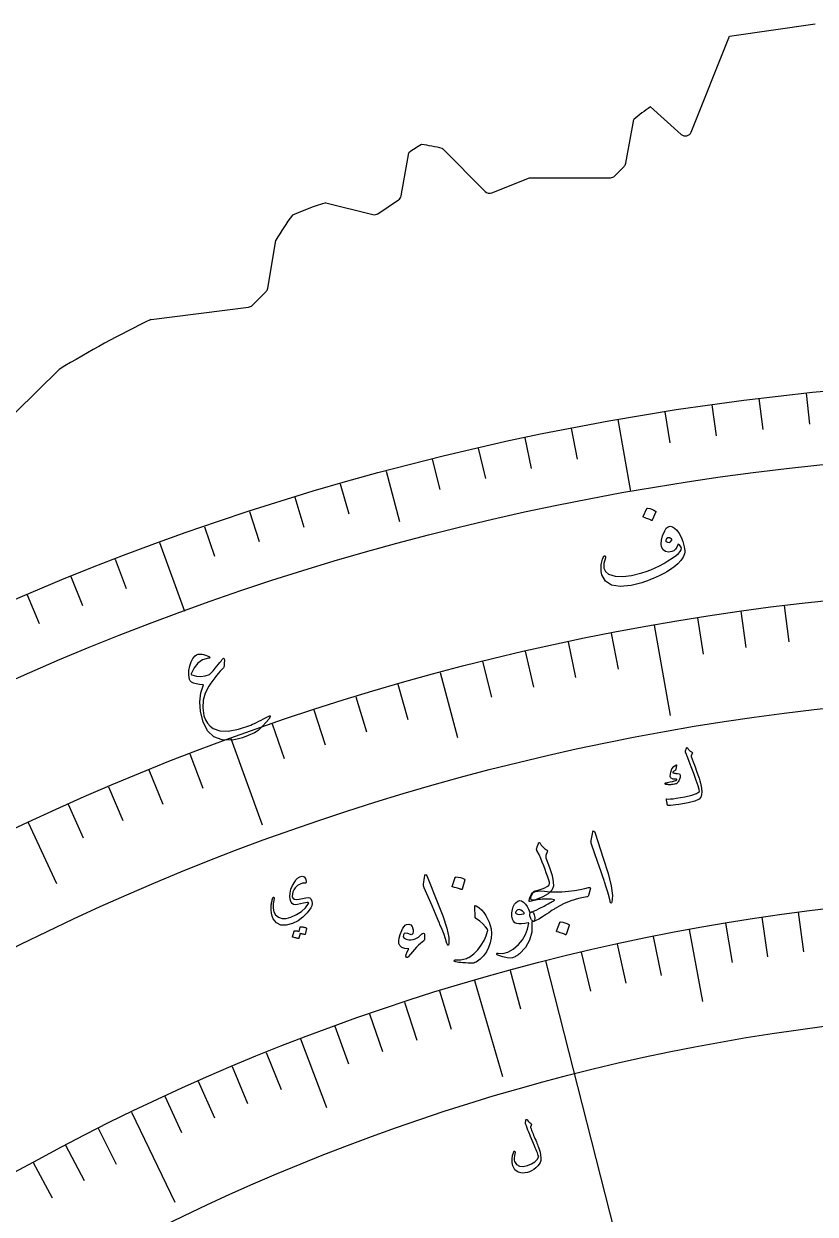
# Model space of a CAD drawing. Header units: millimetres. Extents: x -68 to 68, y -68 to 78.
# Drawn here: x -25.92 to -6.69, y 45.85 to 74.76 of the extents above; entities that cross this region are included whole.
import ezdxf

# ---------------------------------------------------------------- set-up
doc = ezdxf.new("R2010")
doc.units = ezdxf.units.MM
for name, color, linetype in [('CUT_OUTER', 1, 'Continuous'), ('ENGRAVE', 7, 'Continuous'), ('ENGRAVE_FINE', 8, 'Continuous'), ('TEXT', 5, 'Continuous')]:
    doc.layers.add(name, color=color, linetype=linetype)

msp = doc.modelspace()

# ---------------------------------------------------------------- linework, layer by layer
at = {"layer": 'CUT_OUTER'}
for points in [[(-9.7096, 72.1282), (-8.779, 74.4553), (-8.7776, 74.4584), (-8.7742, 74.4591), (-6.6941, 74.7559)], [(-10.6994, 72.7385), (-10.6967, 72.7362), (-9.9485, 72.0718)], [(-11.2978, 71.3687), (-11.1044, 72.4322), (-11.1036, 72.4355)], [(-15.7566, 71.7274), (-15.7539, 71.7249), (-14.7141, 70.6851)], [(-16.757, 70.5765), (-16.5665, 71.6226), (-16.5657, 71.6262)], [(-11.5661, 71.0633), (-11.3395, 71.2894)], [(-14.5523, 70.6518), (-13.6363, 71.0181), (-13.6329, 71.0193), (-13.6294, 71.0195), (-11.672, 71.0195)], [(-18.5888, 70.4124), (-18.5852, 70.4117), (-17.4396, 70.125)], [(-17.3199, 70.1457), (-16.8213, 70.4786)], [(-19.9971, 68.3359), (-19.8031, 69.4981), (-19.8023, 69.502)], [(-20.3736, 67.9204), (-20.039, 68.2544)], [(-22.8372, 67.5802), (-22.8338, 67.5808), (-20.461, 67.8777)], [(-30.8895, 60.6398), (-25.0652, 66.3642), (-25.0626, 66.3666)]]:
    msp.add_lwpolyline(points, dxfattribs=at)
for centre, radius, start, end in [((-7.6858, 68.2968), 5.3675, 124.15638, 129.55013), ((-9.8489, 72.1839), 0.15, 228.39283, 338.20386), ((-14.4157, 68.7363), 3.6019, 120.85088, 126.64911), ((-17.0314, 66.6696), 5.2159, 75.85405, 81.52612), ((-11.4454, 71.3956), 0.15, 314.93627, 349.68904), ((-11.672, 71.1694), 0.15, 270, 314.93627), ((-16.9045, 70.6033), 0.15, 303.71947, 349.68292), ((-14.608, 70.7911), 0.15, 225, 291.79481), ((-16.0879, 62.5193), 8.2798, 107.58068, 113.56445), ((-13.8899, 66.0007), 6.8713, 143.2841, 149.36633), ((-17.4032, 70.2705), 0.15, 255.94876, 303.71947), ((-20.145, 68.3606), 0.15, 314.95221, 350.52734), ((-20.4796, 68.0265), 0.15, 277.13286, 314.95221), ((-10.7432, 42.756), 27.6134, 115.97475, 121.23618)]:
    msp.add_arc(centre, radius, start, end, dxfattribs=at)
at = {"layer": 'ENGRAVE'}
for points in [[(-11.4868, 65.145), (-11.1791, 63.4001)], [(-17.1209, 63.896), (-16.7933, 62.6735)], [(-22.6246, 62.1607), (-22.0186, 60.4956)], [(-10.6077, 60.1594), (-10.2209, 57.9658)], [(-15.8106, 59.006), (-15.3878, 57.4282)], [(-20.8932, 57.4035), (-20.1313, 55.3103)], [(-25.8167, 55.3641), (-25.1263, 53.8836)], [(-9.7559, 52.7682), (-9.4319, 51.0159)], [(-13.2453, 52.0022), (-11.246, 44.1528)], [(-14.9694, 51.5323), (-14.2915, 49.1988)], [(-19.2049, 50.1083), (-18.5671, 48.4443)], [(-23.3105, 48.3351), (-22.255, 46.1464)]]:
    msp.add_lwpolyline(points, dxfattribs=at)
for radius in [66.15, 66.15, 64.3781, 61.0875, 61.0875, 58.4888, 53.6625, 53.6625, 50.8275]:
    msp.add_circle((0, 0), radius, dxfattribs=at)
at = {"layer": 'ENGRAVE_FINE'}
for points in [[(-8.0617, 65.6569), (-7.9691, 64.9032)], [(-6.9146, 65.7876), (-6.8352, 65.0324)], [(-10.3481, 65.3356), (-10.2293, 64.5856)], [(-9.2063, 65.5062), (-9.1006, 64.7542)], [(-12.622, 64.9346), (-12.4771, 64.1892)], [(-14.8805, 64.4546), (-14.7097, 63.7147)], [(-13.7534, 64.7045), (-13.5955, 63.9617)], [(-16.0031, 64.1851), (-15.8194, 63.4482)], [(-18.2334, 63.5875), (-18.0241, 62.8575)], [(-19.3404, 63.2596), (-19.1184, 62.5334)], [(-20.4415, 62.9124), (-20.2068, 62.1902)], [(-21.5363, 62.5461), (-21.2891, 61.8281)], [(-23.706, 61.7563), (-23.4339, 61.0474)], [(-24.7802, 61.3332), (-24.4958, 60.6291)], [(-25.8469, 60.8914), (-25.5502, 60.1924)], [(-8.5017, 60.493), (-8.3777, 59.6107)], [(-7.4447, 60.6322), (-7.3361, 59.7478)], [(-9.5562, 60.3354), (-9.4168, 59.4554)], [(-11.656, 59.9652), (-11.486, 59.0905)], [(-12.7008, 59.7526), (-12.5156, 58.8811)], [(-14.7784, 59.2729), (-14.5629, 58.4084)], [(-13.7417, 59.5218), (-13.5413, 58.6537)], [(-16.838, 58.7211), (-16.5924, 57.8646)], [(-17.8603, 58.4183), (-17.5998, 57.5662)], [(-18.8771, 58.0977), (-18.6017, 57.2503)], [(-19.8881, 57.7594), (-19.5981, 56.9169)], [(-21.8918, 57.0301), (-21.5725, 56.1983)], [(-22.8838, 56.6393), (-22.55, 55.8132)], [(-23.8688, 56.2313), (-23.5206, 55.4112)], [(-24.8465, 55.8062), (-24.4841, 54.9922)], [(-7.1103, 53.1894), (-6.9815, 52.2259)], [(-8.8764, 52.9233), (-8.7156, 51.9647)], [(-7.9944, 53.0637), (-7.8496, 52.1025)], [(-11.5068, 52.4143), (-11.2984, 51.4649)], [(-10.6328, 52.5985), (-10.4402, 51.6458)], [(-12.3777, 52.2155), (-12.1535, 51.2697)], [(-14.1093, 51.7744), (-13.8537, 50.8366)], [(-15.8255, 51.2759), (-15.5389, 50.3471)], [(-16.6773, 51.0052), (-16.3753, 50.0813)], [(-17.5247, 50.7203), (-17.2072, 49.8016)], [(-18.3673, 50.4213), (-18.0346, 49.508)], [(-20.0373, 49.7812), (-19.6744, 48.8795)], [(-20.8643, 49.4403), (-20.4864, 48.5448)], [(-21.6857, 49.0856), (-21.2929, 48.1965)], [(-22.5011, 48.7172), (-22.0936, 47.8347)], [(-24.1136, 47.9395), (-23.6768, 47.0712)], [(-24.9101, 47.5305), (-24.4589, 46.6696)], [(-25.6999, 47.1081), (-25.2344, 46.2549)]]:
    msp.add_lwpolyline(points, dxfattribs=at)
at = {"layer": 'TEXT'}
for points in [[(-10.7841, 62.9871), (-10.7815, 62.9907), (-10.7775, 62.9932), (-10.7721, 62.9948), (-10.7653, 62.9953), (-10.7143, 62.9845), (-10.6655, 62.969), (-10.6187, 62.9488), (-10.574, 62.9238), (-10.5694, 62.9197), (-10.5669, 62.9151), (-10.5665, 62.9102), (-10.5683, 62.905), (-10.6524, 62.7028), (-10.656, 62.6977), (-10.6613, 62.6958), (-10.6684, 62.6969), (-10.6773, 62.7011), (-10.685, 62.7047), (-10.697, 62.7101), (-10.7135, 62.7172), (-10.7343, 62.726), (-10.7598, 62.7364), (-10.7904, 62.7485), (-10.8259, 62.7622), (-10.8665, 62.7775), (-10.872, 62.7802), (-10.8751, 62.7834), (-10.8757, 62.787), (-10.8739, 62.791)], [(-10.265, 62.545), (-10.217, 62.5564), (-10.1657, 62.5458), (-10.1112, 62.5131), (-10.0535, 62.4583), (-9.998, 62.3839), (-9.9502, 62.2921), (-9.91, 62.1831), (-9.8773, 62.0568), (-9.8685, 62.0105), (-9.8648, 61.9668), (-9.8662, 61.9257), (-9.8725, 61.8871), (-9.9039, 61.8073), (-9.9568, 61.7273), (-10.0311, 61.6472), (-10.1266, 61.5668), (-10.1815, 61.5277), (-10.2386, 61.4899), (-10.2978, 61.4533), (-10.3591, 61.4181), (-10.4228, 61.384), (-10.4889, 61.3512), (-10.5575, 61.3196), (-10.6285, 61.2891), (-10.7002, 61.2603), (-10.7704, 61.2337), (-10.8393, 61.2092), (-10.9069, 61.1869), (-10.9733, 61.1669), (-11.0388, 61.1493), (-11.1033, 61.1342), (-11.1669, 61.1214), (-11.4368, 61.094), (-11.6453, 61.127), (-11.7929, 61.2212), (-11.8795, 61.377), (-11.8886, 61.4152), (-11.8949, 61.4597), (-11.8983, 61.5102), (-11.8988, 61.567), (-11.8941, 61.6303), (-11.8827, 61.693), (-11.8646, 61.7552), (-11.8397, 61.8167), (-11.8357, 61.824), (-11.8304, 61.8297), (-11.8238, 61.8338), (-11.816, 61.8362), (-11.8081, 61.8366), (-11.8013, 61.8346), (-11.7957, 61.8303), (-11.7911, 61.8235), (-11.7881, 61.8157), (-11.7869, 61.8082), (-11.7877, 61.8009), (-11.7904, 61.7939), (-11.831, 61.6542), (-11.8317, 61.5414), (-11.7929, 61.4554), (-11.7146, 61.3962), (-11.558, 61.3487), (-11.3713, 61.338), (-11.1542, 61.3639), (-10.9063, 61.4261), (-10.799, 61.4614), (-10.6923, 61.502), (-10.5863, 61.5479), (-10.481, 61.599), (-10.3764, 61.6554), (-10.2727, 61.7169), (-10.1698, 61.7837), (-10.0678, 61.8557), (-10.0142, 61.8991), (-9.9755, 61.9429), (-9.9516, 61.987), (-9.9427, 62.0315), (-9.9558, 62.0591), (-9.9733, 62.0834), (-9.9953, 62.1046), (-10.0218, 62.1225), (-10.0247, 62.1232), (-10.0277, 62.121), (-10.031, 62.116), (-10.0344, 62.1082), (-10.0601, 62.0469), (-10.0923, 61.9987), (-10.1309, 61.9637), (-10.1759, 61.9418), (-10.2623, 61.9263), (-10.3331, 61.9405), (-10.3885, 61.9844), (-10.4285, 62.058), (-10.4397, 62.1271), (-10.4307, 62.2153), (-10.4014, 62.3227), (-10.3517, 62.4491), (-10.3347, 62.4812), (-10.3145, 62.5078), (-10.2913, 62.5291), (-10.265, 62.545)], [(-10.1827, 62.2101), (-10.1755, 62.2223), (-10.1747, 62.2336), (-10.1803, 62.2438), (-10.1922, 62.253), (-10.2377, 62.2724), (-10.2751, 62.2727), (-10.3044, 62.254), (-10.3256, 62.2162), (-10.3273, 62.2054), (-10.3266, 62.1962), (-10.3233, 62.1887), (-10.3175, 62.1829), (-10.2801, 62.1671), (-10.2452, 62.1664), (-10.2127, 62.1807), (-10.1827, 62.2101)], [(-21.763, 59.4114), (-21.7303, 59.4345), (-21.6905, 59.4483), (-21.6439, 59.453), (-21.5903, 59.4485), (-21.5619, 59.4431), (-21.5353, 59.437), (-21.5106, 59.4299), (-21.4877, 59.4221), (-21.4667, 59.4136), (-21.4477, 59.4045), (-21.4306, 59.3949), (-21.4154, 59.3847), (-21.4037, 59.3737), (-21.4035, 59.3644), (-21.4146, 59.3568), (-21.4372, 59.3509), (-21.5787, 59.31), (-21.6958, 59.2335), (-21.7883, 59.1215), (-21.856, 58.9743), (-21.8564, 58.9662), (-21.8536, 58.959), (-21.8474, 58.9526), (-21.8381, 58.9472), (-21.7311, 58.9155), (-21.6252, 58.9074), (-21.5203, 58.9228), (-21.4161, 58.9617), (-21.3986, 58.9723), (-21.3776, 58.9899), (-21.3529, 59.0147), (-21.3247, 59.0467), (-21.2746, 59.1088), (-21.2302, 59.1636), (-21.1917, 59.2111), (-21.1589, 59.2513), (-21.1319, 59.2843), (-21.1108, 59.3099), (-21.0955, 59.3283), (-21.0861, 59.3394), (-21.0711, 59.3507), (-21.0603, 59.3492), (-21.0538, 59.3349), (-21.0514, 59.3077), (-21.0532, 59.2336), (-21.0578, 59.1773), (-21.065, 59.1389), (-21.075, 59.1182), (-21.1144, 59.0788), (-21.1551, 59.0348), (-21.1973, 58.9862), (-21.2408, 58.933), (-21.2857, 58.8753), (-21.3319, 58.8129), (-21.3794, 58.746), (-21.4282, 58.6744), (-21.5174, 58.5081), (-21.5667, 58.3332), (-21.5761, 58.1497), (-21.546, 57.9578), (-21.5116, 57.8601), (-21.4629, 57.7754), (-21.3998, 57.7039), (-21.3226, 57.6453), (-21.1628, 57.5876), (-20.9579, 57.583), (-20.7074, 57.6311), (-20.4109, 57.7313), (-20.3663, 57.7503), (-20.3186, 57.7716), (-20.2677, 57.7953), (-20.2137, 57.8213), (-20.1567, 57.8498), (-20.097, 57.8807), (-20.0345, 57.9142), (-19.9691, 57.9501), (-19.9576, 57.9555), (-19.9484, 57.9579), (-19.9417, 57.9571), (-19.9374, 57.9533), (-19.9405, 57.9261), (-19.973, 57.8753), (-20.0347, 57.8007), (-20.1255, 57.7023), (-20.1817, 57.646), (-20.2324, 57.601), (-20.2775, 57.5671), (-20.3172, 57.5446), (-20.4703, 57.4767), (-20.6123, 57.424), (-20.7434, 57.3865), (-20.8637, 57.3643), (-21.1076, 57.3677), (-21.3062, 57.4427), (-21.4596, 57.5897), (-21.5677, 57.8092), (-21.6313, 58.0583), (-21.6507, 58.2916), (-21.6256, 58.5091), (-21.5557, 58.7108), (-21.6519, 58.7173), (-21.7329, 58.73), (-21.7987, 58.7488), (-21.8494, 58.7739), (-21.8651, 58.7858), (-21.8781, 58.8003), (-21.8886, 58.8174), (-21.8964, 58.8371), (-21.9084, 58.8934), (-21.915, 58.9485), (-21.9162, 59.0024), (-21.912, 59.055), (-21.8904, 59.1657), (-21.8583, 59.2621), (-21.8158, 59.344), (-21.763, 59.4114)], [(-9.7973, 57.1696), (-9.7848, 57.1535), (-9.7721, 57.1384), (-9.7591, 57.1243), (-9.7458, 57.1112), (-9.7322, 57.0991), (-9.7181, 57.0881), (-9.7036, 57.0781), (-9.6885, 57.0691), (-9.6824, 57.0636), (-9.6795, 57.0566), (-9.6798, 57.0479), (-9.6832, 57.0377), (-9.705, 56.983), (-9.707, 56.9771), (-9.7083, 56.9722), (-9.7089, 56.9683), (-9.7088, 56.9653), (-9.6585, 56.8359), (-9.6141, 56.7189), (-9.5754, 56.6141), (-9.5426, 56.5216), (-9.5156, 56.4415), (-9.4946, 56.3739), (-9.4796, 56.3188), (-9.4705, 56.2761), (-9.4569, 56.1951), (-9.454, 56.1692), (-9.4523, 56.143), (-9.4519, 56.1164), (-9.4527, 56.0896), (-9.4548, 56.0624), (-9.4583, 56.0349), (-9.4632, 56.007), (-9.4696, 55.9788), (-9.5125, 55.9312), (-9.6171, 55.886), (-9.7833, 55.8428), (-10.0111, 55.801), (-10.0827, 55.7906), (-10.1493, 55.7828), (-10.2108, 55.7776), (-10.2674, 55.7749), (-10.2728, 55.7761), (-10.277, 55.7786), (-10.2799, 55.7825), (-10.2816, 55.7876), (-10.2877, 55.8126), (-10.2931, 55.8353), (-10.2978, 55.8559), (-10.3018, 55.8742), (-10.3051, 55.8905), (-10.3077, 55.9051), (-10.3097, 55.9178), (-10.311, 55.9288), (-10.3114, 55.935), (-10.3099, 55.9388), (-10.3064, 55.9402), (-10.301, 55.9391), (-10.2604, 55.9346), (-10.2093, 55.9351), (-10.1476, 55.9406), (-10.0754, 55.9513), (-9.8609, 55.9896), (-9.6948, 56.0291), (-9.577, 56.0703), (-9.5076, 56.1134), (-9.5162, 56.1637), (-9.542, 56.2534), (-9.5849, 56.3825), (-9.6451, 56.551), (-9.7069, 56.7193), (-9.7544, 56.8465), (-9.7874, 56.9326), (-9.8058, 56.9776), (-9.8113, 56.9898), (-9.8164, 57.0013), (-9.8211, 57.012), (-9.8255, 57.0218), (-9.8295, 57.0308), (-9.8332, 57.0388), (-9.8364, 57.0458), (-9.8393, 57.0518), (-9.8446, 57.065), (-9.8473, 57.0781), (-9.8474, 57.0909), (-9.8448, 57.1036), (-9.8237, 57.1719), (-9.8218, 57.1766), (-9.8194, 57.1798), (-9.8166, 57.1817), (-9.8133, 57.1822), (-9.8089, 57.1807), (-9.8048, 57.1781), (-9.8009, 57.1744), (-9.7973, 57.1696)], [(-10.0742, 56.7673), (-10.071, 56.7674), (-10.068, 56.7667), (-10.0654, 56.765), (-10.063, 56.7625), (-10.0619, 56.76), (-10.0612, 56.7573), (-10.0609, 56.7542), (-10.0609, 56.7509), (-10.0804, 56.6572), (-10.0831, 56.6476), (-10.0864, 56.64), (-10.0902, 56.6344), (-10.0946, 56.6308), (-10.1145, 56.6212), (-10.1309, 56.6103), (-10.1439, 56.5981), (-10.1534, 56.5846), (-10.1546, 56.5782), (-10.1503, 56.5723), (-10.1406, 56.5671), (-10.1253, 56.5623), (-10.1155, 56.5608), (-10.1053, 56.5595), (-10.0949, 56.5585), (-10.0842, 56.5578), (-10.0731, 56.5573), (-10.0615, 56.5571), (-10.0495, 56.5572), (-10.037, 56.5576), (-9.9917, 56.5477), (-9.9718, 56.5143), (-9.9774, 56.4574), (-10.0084, 56.3771), (-10.0226, 56.3524), (-10.0372, 56.3324), (-10.0522, 56.3173), (-10.0677, 56.3069), (-10.0854, 56.2998), (-10.1106, 56.2937), (-10.1432, 56.2886), (-10.1833, 56.2844), (-10.2038, 56.2828), (-10.2234, 56.2819), (-10.2421, 56.2818), (-10.2599, 56.2825), (-10.2767, 56.2837), (-10.2924, 56.285), (-10.3071, 56.2866), (-10.3208, 56.2884), (-10.3296, 56.2913), (-10.3362, 56.2953), (-10.3407, 56.3004), (-10.343, 56.3065), (-10.3431, 56.3131), (-10.3409, 56.3184), (-10.3362, 56.3221), (-10.3291, 56.3243), (-10.3063, 56.3301), (-10.2804, 56.3362), (-10.2513, 56.3427), (-10.219, 56.3495), (-10.1588, 56.3622), (-10.1122, 56.3743), (-10.0792, 56.3859), (-10.0598, 56.3969), (-10.0574, 56.3994), (-10.0564, 56.4022), (-10.0568, 56.4054), (-10.0585, 56.4091), (-10.0604, 56.4112), (-10.0635, 56.4129), (-10.0678, 56.4141), (-10.0733, 56.4149), (-10.1235, 56.4179), (-10.1446, 56.42), (-10.1632, 56.4244), (-10.1791, 56.4309), (-10.1925, 56.4395), (-10.2044, 56.4504), (-10.2125, 56.4623), (-10.2166, 56.4754), (-10.217, 56.4896), (-10.2034, 56.5883), (-10.1751, 56.6675), (-10.132, 56.7272), (-10.0742, 56.7673)], [(-12.1083, 55.0866), (-12.0938, 55.1388), (-12.0775, 55.1596), (-12.0594, 55.149), (-12.0395, 55.1069), (-11.8451, 54.4996), (-11.7276, 54.1264), (-11.6539, 53.8239), (-11.6237, 53.5921), (-11.6366, 53.4312), (-11.6422, 53.4171), (-11.6482, 53.4088), (-11.6544, 53.4065), (-11.6609, 53.41), (-11.6669, 53.4165), (-11.6722, 53.4255), (-11.6766, 53.4369), (-11.6803, 53.4509), (-11.7043, 53.5605), (-11.7348, 53.6757), (-11.7717, 53.7964), (-11.8153, 53.9226), (-11.826, 53.9558), (-11.8561, 54.045), (-11.9055, 54.1903), (-11.9743, 54.3917), (-12.1319, 54.8373), (-12.1385, 54.8613), (-12.1422, 54.8841), (-12.1429, 54.9055), (-12.1406, 54.9256)], [(-13.1544, 53.9185), (-13.1777, 53.9895), (-13.203, 54.064), (-13.2304, 54.142), (-13.2598, 54.2235), (-13.2916, 54.3087), (-13.3259, 54.398), (-13.3627, 54.4914), (-13.4022, 54.5887), (-13.4583, 54.6843), (-13.462, 54.6978), (-13.4636, 54.7111), (-13.463, 54.7242), (-13.4604, 54.7372), (-13.4586, 54.744), (-13.4558, 54.753), (-13.452, 54.7643), (-13.4472, 54.7778), (-13.4417, 54.7937), (-13.4355, 54.812), (-13.4287, 54.8328), (-13.4214, 54.8561), (-13.4186, 54.8638), (-13.4145, 54.8698), (-13.4089, 54.8742), (-13.4019, 54.8769), (-13.3956, 54.8771), (-13.3897, 54.8746), (-13.3841, 54.8693), (-13.3789, 54.8612), (-13.3491, 54.8159), (-13.3127, 54.774), (-13.2696, 54.7353), (-13.2198, 54.6998), (-13.207, 54.6896), (-13.2002, 54.6779), (-13.1996, 54.6647), (-13.2051, 54.6501), (-13.2413, 54.564), (-13.2434, 54.554), (-13.2433, 54.5415), (-13.2408, 54.5266), (-13.2361, 54.5093), (-13.1479, 54.2697), (-13.0888, 54.0744), (-13.0586, 53.9234), (-13.0572, 53.8168), (-13.0951, 53.7207), (-13.1798, 53.6341), (-13.3113, 53.5567), (-13.4896, 53.4882), (-13.5587, 53.4748), (-13.5978, 53.4876), (-13.6067, 53.5268), (-13.5855, 53.5923), (-13.5812, 53.6013), (-13.577, 53.6102), (-13.5729, 53.6188), (-13.5689, 53.6272), (-13.565, 53.6355), (-13.5613, 53.6435), (-13.5576, 53.6514), (-13.5541, 53.659), (-13.5446, 53.6743), (-13.5316, 53.6868), (-13.5153, 53.6964), (-13.4955, 53.7032), (-13.4057, 53.7287), (-13.3273, 53.7545), (-13.2604, 53.7807), (-13.205, 53.8074), (-13.175, 53.8279), (-13.1566, 53.8532), (-13.1497, 53.8834), (-13.1544, 53.9185)], [(-19.0975, 53.891), (-19.1549, 53.8899), (-19.2124, 53.8702), (-19.27, 53.8319), (-19.3275, 53.7751), (-19.3603, 53.7288), (-19.3835, 53.6792), (-19.3973, 53.6263), (-19.4016, 53.5701), (-19.4003, 53.5597), (-19.3968, 53.5495), (-19.3913, 53.5397), (-19.3836, 53.5303), (-19.3464, 53.5056), (-19.2954, 53.4953), (-19.2304, 53.4993), (-19.1515, 53.5176), (-19.0738, 53.5363), (-19.0143, 53.5411), (-18.973, 53.5321), (-18.9499, 53.5093), (-18.928, 53.4521), (-18.9211, 53.3968), (-18.9291, 53.3432), (-18.9521, 53.2914), (-19.04, 53.1696), (-19.1427, 53.066), (-19.2603, 52.9805), (-19.3928, 52.9131), (-19.548, 52.868), (-19.6782, 52.872), (-19.7836, 52.9253), (-19.8642, 53.028), (-19.8904, 53.0912), (-19.9072, 53.1641), (-19.9147, 53.2468), (-19.9129, 53.3392), (-19.9101, 53.3658), (-19.9067, 53.3916), (-19.9027, 53.4168), (-19.8982, 53.4413), (-19.8929, 53.4653), (-19.887, 53.4889), (-19.8803, 53.512), (-19.8729, 53.5348), (-19.8681, 53.5448), (-19.8625, 53.5503), (-19.8561, 53.5511), (-19.8489, 53.5473), (-19.8434, 53.5413), (-19.8401, 53.5344), (-19.839, 53.5268), (-19.84, 53.5184), (-19.866, 53.3903), (-19.8692, 53.2821), (-19.85, 53.194), (-19.8083, 53.1259), (-19.7336, 53.0656), (-19.6461, 53.036), (-19.5456, 53.0369), (-19.432, 53.0683), (-19.2948, 53.1312), (-19.178, 53.2066), (-19.0814, 53.2946), (-19.005, 53.3954), (-19.001, 53.4031), (-19.0007, 53.4094), (-19.0042, 53.4144), (-19.0113, 53.4181), (-19.0361, 53.4208), (-19.0758, 53.4164), (-19.1305, 53.4049), (-19.2001, 53.3862), (-19.272, 53.3698), (-19.3302, 53.3668), (-19.3749, 53.3771), (-19.4061, 53.4008), (-19.4285, 53.4338), (-19.4449, 53.471), (-19.4553, 53.5124), (-19.4596, 53.558), (-19.4542, 53.6526), (-19.4326, 53.7457), (-19.3949, 53.8372), (-19.3409, 53.927), (-19.3259, 53.9491), (-19.3108, 53.969), (-19.2955, 53.9867), (-19.2801, 54.0022), (-19.2647, 54.0156), (-19.2495, 54.0269), (-19.2345, 54.0362), (-19.2196, 54.0434), (-19.1569, 54.0593), (-19.1104, 54.046), (-19.0801, 54.0038), (-19.0658, 53.9324), (-19.0667, 53.9116), (-19.0723, 53.8977), (-19.0825, 53.8908), (-19.0975, 53.891)], [(-16.1911, 54.0277), (-16.1806, 54.0809), (-16.1659, 54.1028), (-16.147, 54.0936), (-16.1241, 54.0531), (-15.8848, 53.462), (-15.7397, 53.0986), (-15.6436, 52.8024), (-15.5962, 52.5736), (-15.597, 52.4122), (-15.6016, 52.3977), (-15.6069, 52.389), (-15.6129, 52.3862), (-15.6197, 52.3892), (-15.6262, 52.3952), (-15.6321, 52.4038), (-15.6374, 52.4149), (-15.6421, 52.4285), (-15.6742, 52.536), (-15.7132, 52.6486), (-15.7591, 52.7662), (-15.812, 52.8889), (-15.8251, 52.9211), (-15.8618, 53.0079), (-15.9219, 53.1491), (-16.0056, 53.3448), (-16.196, 53.7773), (-16.2044, 53.8008), (-16.2098, 53.8232), (-16.2121, 53.8445), (-16.2113, 53.8647)], [(-15.4424, 54.0309), (-15.4401, 54.0349), (-15.4362, 54.038), (-15.4307, 54.0403), (-15.4235, 54.0416), (-15.3686, 54.0361), (-15.3153, 54.0253), (-15.2636, 54.0093), (-15.2136, 53.988), (-15.2082, 53.9842), (-15.2051, 53.9797), (-15.2042, 53.9746), (-15.2055, 53.9688), (-15.2708, 53.7457), (-15.2739, 53.7399), (-15.2793, 53.7372), (-15.2869, 53.7376), (-15.2967, 53.741), (-15.3053, 53.7439), (-15.3186, 53.7482), (-15.3368, 53.7538), (-15.3597, 53.7607), (-15.3878, 53.7689), (-15.4214, 53.7781), (-15.4605, 53.7885), (-15.505, 53.7999), (-15.5111, 53.8022), (-15.5147, 53.8052), (-15.5158, 53.8089), (-15.5143, 53.8134)], [(-13.2742, 53.6969), (-13.208, 53.6889), (-13.1398, 53.6833), (-13.0695, 53.6801), (-12.9972, 53.6793), (-12.9231, 53.6807), (-12.8476, 53.684), (-12.7705, 53.6893), (-12.6919, 53.6964), (-12.541, 53.7134), (-12.4086, 53.734), (-12.2947, 53.7584), (-12.1993, 53.7866), (-12.1889, 53.7889), (-12.1798, 53.7883), (-12.172, 53.7848), (-12.1656, 53.7783), (-12.1608, 53.7699), (-12.1583, 53.7607), (-12.1578, 53.7506), (-12.1595, 53.7398), (-12.2048, 53.5887), (-12.2097, 53.5763), (-12.2177, 53.5671), (-12.2288, 53.5613), (-12.2429, 53.5587), (-12.4445, 53.5159), (-12.6337, 53.4586), (-12.8104, 53.3869), (-12.9745, 53.3009), (-12.9836, 53.2959), (-12.9989, 53.2866), (-13.0204, 53.2729), (-13.0482, 53.2549), (-13.0821, 53.2325), (-13.1223, 53.2057), (-13.1686, 53.1744), (-13.2211, 53.1388), (-13.323, 53.0713), (-13.4092, 53.0195), (-13.4797, 52.9836), (-13.5347, 52.9635), (-13.5504, 52.9652), (-13.5676, 52.9778), (-13.5862, 53.0015), (-13.6064, 53.0361), (-13.628, 53.0951), (-13.6325, 53.1404), (-13.6198, 53.1721), (-13.59, 53.1901), (-13.5421, 53.2077), (-13.4751, 53.238), (-13.389, 53.2811), (-13.2836, 53.3369), (-13.2305, 53.3651), (-13.184, 53.3899), (-13.1441, 53.4112), (-13.1108, 53.429), (-13.0842, 53.4432), (-13.0647, 53.4539), (-13.052, 53.4611), (-13.0463, 53.4647), (-13.0443, 53.4665), (-13.0425, 53.468), (-13.041, 53.4693), (-13.0397, 53.4704), (-13.0386, 53.4712), (-13.0374, 53.4719), (-13.0362, 53.4725), (-13.035, 53.4728), (-13.0282, 53.4785), (-13.0262, 53.483), (-13.0288, 53.4863), (-13.0362, 53.4886), (-13.0679, 53.4949), (-13.1008, 53.4998), (-13.1351, 53.5031), (-13.1707, 53.5049), (-13.2077, 53.5054), (-13.246, 53.5047), (-13.2858, 53.5028), (-13.3268, 53.4997), (-13.367, 53.4958), (-13.4065, 53.4911), (-13.4453, 53.4856), (-13.4833, 53.4791), (-13.5203, 53.4718), (-13.5559, 53.4635), (-13.59, 53.4541), (-13.6227, 53.4438), (-13.6316, 53.4427), (-13.6383, 53.4445), (-13.6427, 53.4492), (-13.6448, 53.4569), (-13.644, 53.4716), (-13.6422, 53.4863), (-13.6394, 53.5009), (-13.6356, 53.5154), (-13.631, 53.5301), (-13.6258, 53.5453), (-13.6201, 53.5609), (-13.6138, 53.5771), (-13.599, 53.6084), (-13.5826, 53.6338), (-13.5647, 53.6532), (-13.5453, 53.6666), (-13.4929, 53.6875), (-13.4302, 53.6995), (-13.3573, 53.7027), (-13.2742, 53.6969)], [(-13.5774, 52.9232), (-13.5825, 52.7016), (-13.6349, 52.5036), (-13.7344, 52.3288), (-13.881, 52.177), (-13.9025, 52.1598), (-13.924, 52.1438), (-13.9454, 52.1289), (-13.9668, 52.1152), (-13.9881, 52.1028), (-14.0092, 52.0921), (-14.03, 52.0829), (-14.0506, 52.0752), (-14.1053, 52.0687), (-14.1826, 52.0777), (-14.2827, 52.1022), (-14.4056, 52.1421), (-14.4195, 52.1489), (-14.4287, 52.1566), (-14.4333, 52.1652), (-14.4331, 52.1748), (-14.4292, 52.1833), (-14.4224, 52.1886), (-14.4127, 52.1906), (-14.4002, 52.1893), (-14.282, 52.1833), (-14.1605, 52.2166), (-14.0354, 52.2891), (-13.9063, 52.4008), (-13.807, 52.5167), (-13.7321, 52.6416), (-13.6817, 52.7757), (-13.6559, 52.919), (-13.6575, 52.9234), (-13.6599, 52.9267), (-13.6629, 52.9288), (-13.6666, 52.9296), (-13.7535, 52.9125), (-13.829, 52.9035), (-13.8931, 52.9028), (-13.9457, 52.9104), (-13.9906, 52.9317), (-14.025, 52.9685), (-14.0488, 53.0208), (-14.0621, 53.0887), (-14.063, 53.0979), (-14.0637, 53.1073), (-14.0641, 53.117), (-14.0642, 53.127), (-14.0641, 53.1373), (-14.0638, 53.1482), (-14.0634, 53.1596), (-14.0627, 53.1716), (-14.0522, 53.2509), (-14.0322, 53.3197), (-14.0026, 53.3778), (-13.9634, 53.4254), (-13.919, 53.4574), (-13.8735, 53.4689), (-13.8271, 53.4599), (-13.7798, 53.4303), (-13.7333, 53.3841), (-13.6924, 53.327), (-13.6571, 53.2592), (-13.6275, 53.1805), (-13.6226, 53.1818), (-13.6179, 53.1833), (-13.6134, 53.1849), (-13.6091, 53.1865), (-13.6047, 53.1882), (-13.6002, 53.1898), (-13.5955, 53.1913), (-13.5906, 53.1926), (-13.5728, 53.1933), (-13.557, 53.1858), (-13.543, 53.1702), (-13.5309, 53.1463), (-13.5215, 53.1191), (-13.5148, 53.0909), (-13.5109, 53.0617), (-13.5096, 53.0314), (-13.5111, 53.0041), (-13.5154, 52.9838), (-13.5224, 52.9705), (-13.5323, 52.9641), (-13.5795, 52.952), (-13.5787, 52.9474), (-13.578, 52.9411), (-13.5776, 52.933), (-13.5774, 52.9232)], [(-14.9655, 53.3284), (-14.9654, 53.3333), (-14.9647, 53.3374), (-14.9634, 53.3406), (-14.9615, 53.343), (-14.9546, 53.3456), (-14.9452, 53.3449), (-14.9331, 53.3408), (-14.9183, 53.3335), (-14.8575, 53.2922), (-14.8007, 53.2406), (-14.7478, 53.1788), (-14.699, 53.1068), (-14.6544, 53.027), (-14.6184, 52.9463), (-14.5908, 52.8645), (-14.5716, 52.7817), (-14.5639, 52.668), (-14.5714, 52.5546), (-14.5942, 52.4417), (-14.6321, 52.3293), (-14.6849, 52.2222), (-14.7529, 52.1278), (-14.8361, 52.046), (-14.9346, 51.9769), (-14.9621, 51.9621), (-14.9909, 51.9519), (-15.021, 51.9464), (-15.0525, 51.9456), (-15.127, 51.95), (-15.1945, 51.9545), (-15.2549, 51.9592), (-15.3083, 51.964), (-15.3545, 51.969), (-15.3933, 51.9743), (-15.4248, 51.9799), (-15.4489, 51.9859), (-15.4543, 51.9883), (-15.4584, 51.9912), (-15.4614, 51.9943), (-15.4631, 51.9979), (-15.4641, 52.0028), (-15.464, 52.0077), (-15.463, 52.0126), (-15.4609, 52.0174), (-15.4577, 52.0216), (-15.4531, 52.0245), (-15.4471, 52.0261), (-15.4397, 52.0265), (-15.3944, 52.0275), (-15.3516, 52.0299), (-15.3113, 52.0338), (-15.2733, 52.0391), (-15.2375, 52.046), (-15.2035, 52.0545), (-15.1713, 52.0646), (-15.1409, 52.0764), (-15.1112, 52.0905), (-15.0812, 52.1076), (-15.0509, 52.1275), (-15.0203, 52.1504), (-14.9894, 52.1764), (-14.9582, 52.2057), (-14.9268, 52.2382), (-14.8951, 52.2739), (-14.8087, 52.3843), (-14.7395, 52.497), (-14.6877, 52.612), (-14.6533, 52.7296), (-14.6515, 52.7388), (-14.6519, 52.7488), (-14.6546, 52.7595), (-14.6594, 52.7709), (-14.7049, 52.8337), (-14.7676, 52.9001), (-14.8475, 52.9701), (-14.9448, 53.0435), (-14.9495, 53.0486), (-14.9529, 53.0533), (-14.9549, 53.0578), (-14.9554, 53.0621)], [(-13.7695, 53.1733), (-13.8077, 53.2125), (-13.8448, 53.2374), (-13.881, 53.2483), (-13.9163, 53.2449), (-13.935, 53.2343), (-13.9508, 53.2212), (-13.9635, 53.2054), (-13.9733, 53.1871), (-13.9756, 53.1782), (-13.974, 53.1695), (-13.9685, 53.1613), (-13.959, 53.1534), (-13.9273, 53.1374), (-13.886, 53.1317), (-13.835, 53.1361), (-13.7743, 53.1507), (-13.7684, 53.1536), (-13.7656, 53.1583), (-13.766, 53.1649), (-13.7695, 53.1733)], [(-16.1862, 52.5533), (-16.1876, 52.5342), (-16.1909, 52.5179), (-16.196, 52.5045), (-16.203, 52.4938), (-16.2446, 52.4613), (-16.2878, 52.4242), (-16.3328, 52.3824), (-16.3795, 52.3359), (-16.4277, 52.2846), (-16.4776, 52.2283), (-16.5289, 52.1671), (-16.5818, 52.1009), (-16.5917, 52.0916), (-16.6015, 52.0864), (-16.6112, 52.0854), (-16.621, 52.0884), (-16.6238, 52.09), (-16.626, 52.0915), (-16.6275, 52.0929), (-16.6282, 52.0942), (-16.6379, 52.1207), (-16.6306, 52.1628), (-16.6062, 52.2205), (-16.5648, 52.2938), (-16.6646, 52.3062), (-16.739, 52.3329), (-16.7879, 52.3742), (-16.8115, 52.4301), (-16.8154, 52.4878), (-16.8052, 52.5593), (-16.781, 52.6443), (-16.7425, 52.7431), (-16.7142, 52.7984), (-16.6854, 52.8407), (-16.6562, 52.8697), (-16.6266, 52.8857), (-16.5692, 52.8942), (-16.5238, 52.8799), (-16.4904, 52.8428), (-16.469, 52.783), (-16.4649, 52.7595), (-16.464, 52.7343), (-16.4663, 52.7075), (-16.4719, 52.6789), (-16.4802, 52.6561), (-16.4926, 52.6433), (-16.5092, 52.6403), (-16.5299, 52.6472), (-16.5949, 52.6731), (-16.6454, 52.6794), (-16.6812, 52.6662), (-16.7023, 52.6335), (-16.7043, 52.5914), (-16.6825, 52.5582), (-16.6371, 52.5339), (-16.5681, 52.5184), (-16.518, 52.5155), (-16.4674, 52.5215), (-16.4162, 52.5365), (-16.3644, 52.5605), (-16.3481, 52.5708), (-16.3316, 52.5836), (-16.3148, 52.5988), (-16.2978, 52.6164), (-16.2886, 52.6258), (-16.2797, 52.6346), (-16.2709, 52.6428), (-16.2622, 52.6505), (-16.2539, 52.6574), (-16.2459, 52.6633), (-16.2383, 52.6683), (-16.231, 52.6723), (-16.2114, 52.6775), (-16.1975, 52.6711), (-16.1891, 52.6532), (-16.1863, 52.6237)], [(-12.8999, 52.9404), (-12.8976, 52.9443), (-12.8937, 52.9472), (-12.8883, 52.9492), (-12.8813, 52.9502), (-12.8281, 52.9421), (-12.7767, 52.9289), (-12.727, 52.9106), (-12.6792, 52.8871), (-12.6741, 52.883), (-12.6712, 52.8783), (-12.6704, 52.8732), (-12.6719, 52.8675), (-12.7423, 52.648), (-12.7455, 52.6424), (-12.7508, 52.6399), (-12.7581, 52.6407), (-12.7676, 52.6445), (-12.7758, 52.6479), (-12.7886, 52.6528), (-12.806, 52.6592), (-12.8281, 52.6672), (-12.8552, 52.6766), (-12.8875, 52.6873), (-12.925, 52.6995), (-12.9679, 52.713), (-12.9738, 52.7155), (-12.9772, 52.7187), (-12.9781, 52.7225), (-12.9766, 52.7268)], [(-19.2101, 52.8227), (-19.2088, 52.8254), (-19.2066, 52.8276), (-19.2032, 52.8292), (-19.1988, 52.8304), (-19.1814, 52.8301), (-19.1642, 52.8291), (-19.1474, 52.8273), (-19.1308, 52.8247), (-19.1144, 52.8213), (-19.0979, 52.817), (-19.0815, 52.8118), (-19.0651, 52.8057), (-19.0615, 52.8033), (-19.0592, 52.8003), (-19.0581, 52.7965), (-19.0584, 52.7921), (-19.0895, 52.6453), (-19.0909, 52.643), (-19.0939, 52.6419), (-19.0985, 52.6421), (-19.1046, 52.6434), (-19.109, 52.6451), (-19.116, 52.6471), (-19.1254, 52.6494), (-19.1375, 52.652), (-19.1521, 52.655), (-19.1696, 52.6584), (-19.1898, 52.6622), (-19.2129, 52.6665), (-19.2377, 52.5521), (-19.2394, 52.5482), (-19.2426, 52.5463), (-19.2474, 52.5462), (-19.2538, 52.548), (-19.2593, 52.5495), (-19.2679, 52.5517), (-19.2795, 52.5546), (-19.2943, 52.5581), (-19.3124, 52.5622), (-19.3339, 52.5668), (-19.3589, 52.5719), (-19.3874, 52.5774), (-19.3907, 52.5789), (-19.3927, 52.5809), (-19.3932, 52.5833), (-19.3925, 52.5863), (-19.3588, 52.7291), (-19.3576, 52.7318), (-19.3553, 52.7339), (-19.352, 52.7356), (-19.3476, 52.7368), (-19.333, 52.7373), (-19.3186, 52.7369), (-19.3043, 52.7357), (-19.2902, 52.7337), (-19.2762, 52.731), (-19.2624, 52.7276), (-19.2489, 52.7235), (-19.2355, 52.7189)], [(-13.7233, 48.1402), (-13.7219, 48.1454), (-13.7195, 48.1496), (-13.7159, 48.1527), (-13.7113, 48.1547), (-13.7062, 48.1552), (-13.7014, 48.1539), (-13.6969, 48.1508), (-13.6926, 48.1457), (-13.6692, 48.116), (-13.6461, 48.0912), (-13.6234, 48.0712), (-13.6012, 48.056), (-13.5942, 48.0503), (-13.5905, 48.0424), (-13.59, 48.0324), (-13.5927, 48.0204), (-13.5949, 48.0143), (-13.5969, 48.0085), (-13.5989, 48.0029), (-13.6007, 47.9975), (-13.6024, 47.9925), (-13.604, 47.9879), (-13.6055, 47.9837), (-13.6069, 47.9799), (-13.6092, 47.9731), (-13.6101, 47.9656), (-13.6095, 47.9572), (-13.6075, 47.9481), (-13.5986, 47.9232), (-13.5884, 47.8963), (-13.577, 47.8671), (-13.5645, 47.8359), (-13.5508, 47.8025), (-13.5361, 47.7669), (-13.5204, 47.7291), (-13.5037, 47.6892), (-13.4864, 47.6494), (-13.4705, 47.612), (-13.456, 47.5769), (-13.4427, 47.544), (-13.4308, 47.5134), (-13.4199, 47.485), (-13.4101, 47.4587), (-13.4015, 47.4345), (-13.3789, 47.3622), (-13.3654, 47.2915), (-13.3608, 47.2224), (-13.3651, 47.155), (-13.3759, 47.113), (-13.399, 47.0705), (-13.4343, 47.0274), (-13.4818, 46.9838), (-13.5352, 46.9435), (-13.5868, 46.9111), (-13.6368, 46.8864), (-13.685, 46.8694), (-13.8126, 46.8504), (-13.9142, 46.8711), (-13.9899, 46.9314), (-14.0396, 47.0317), (-14.0568, 47.1124), (-14.0591, 47.1957), (-14.0467, 47.2816), (-14.0193, 47.3701), (-14.0168, 47.3755), (-14.0136, 47.3793), (-14.0098, 47.3815), (-14.0053, 47.3822), (-14.0002, 47.3818), (-13.996, 47.3805), (-13.9928, 47.3784), (-13.9905, 47.3754), (-13.9881, 47.3707), (-13.9869, 47.3658), (-13.9868, 47.3607), (-13.9879, 47.3555), (-14.0022, 47.2803), (-14.0088, 47.2178), (-14.0079, 47.1681), (-13.9994, 47.1312), (-13.9519, 47.0603), (-13.8832, 47.0213), (-13.7933, 47.0141), (-13.6822, 47.0385), (-13.587, 47.0777), (-13.5105, 47.1266), (-13.4527, 47.1852), (-13.4136, 47.2537), (-13.422, 47.279), (-13.4325, 47.3083), (-13.445, 47.3418), (-13.4596, 47.3793), (-13.4763, 47.4209), (-13.4953, 47.4668), (-13.5167, 47.5168), (-13.5403, 47.571), (-13.5641, 47.6272), (-13.5872, 47.6825), (-13.6097, 47.737), (-13.6316, 47.7907), (-13.6528, 47.8436), (-13.6732, 47.8957), (-13.6928, 47.9471), (-13.7116, 47.9977), (-13.7318, 48.0458), (-13.7331, 48.0516), (-13.7338, 48.0571), (-13.7338, 48.0625), (-13.7332, 48.0676)]]:
    msp.add_lwpolyline(points, close=True, dxfattribs=at)

doc.saveas('drawing.dxf')
